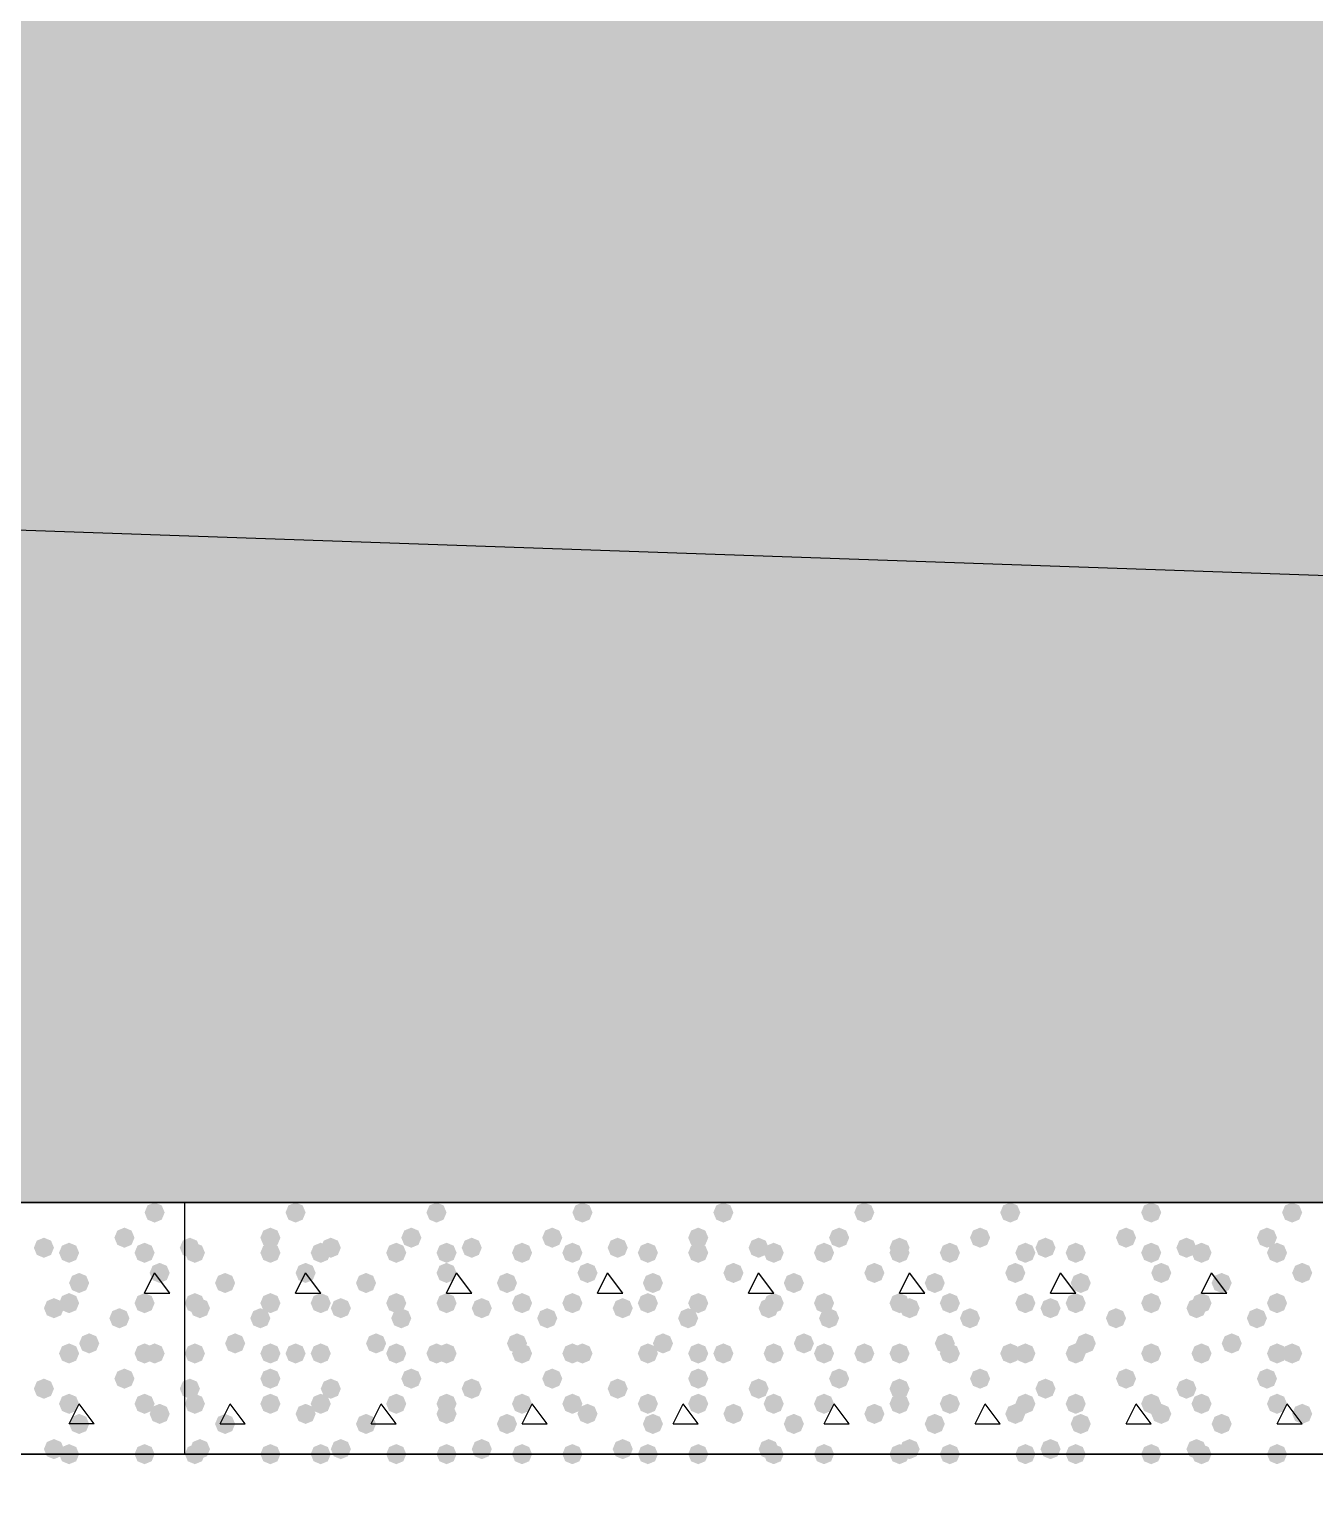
# Model space of a CAD drawing. Header units: millimetres. Extents: x 0 to 420, y 0 to 297.
# Drawn here: x 216.79 to 227.61, y 147.82 to 160.11 of the extents above; entities that cross this region are included whole.
import ezdxf

# ---------------------------------------------------------------- set-up
doc = ezdxf.new("R2010")
doc.units = ezdxf.units.MM
doc.layers.get('0').update_dxf_attribs({"linetype": 'CONTINUOUS'})

msp = doc.modelspace()

# ---------------------------------------------------------------- hatches: boundary and pattern name
at = {"true_color": 0x000008}
h = msp.add_hatch(color=0, dxfattribs=at)
h.paths.add_polyline_path([(379.518333, 162.263667), (33.401, 162.263667), (379.518333, 150.241)], flags=0)
h.paths.add_polyline_path([(33.401, 162.263667), (379.518333, 150.241), (33.401, 150.241)], flags=0)
at = {"true_color": 0x000007}
for points in [[(217.932, 150.156333), (217.907129, 150.096537), (217.847333, 150.071667), (217.787537, 150.096537), (217.762667, 150.156333), (217.787537, 150.216129), (217.847333, 150.241), (217.907129, 150.216129)], [(217.678, 149.944667), (217.653129, 149.884871), (217.593333, 149.86), (217.533537, 149.884871), (217.508667, 149.944667), (217.533537, 150.004462), (217.593333, 150.029333), (217.653129, 150.004463)], [(217.000667, 149.86), (216.975796, 149.800204), (216.916, 149.775333), (216.856204, 149.800204), (216.831333, 149.86), (216.856204, 149.919796), (216.916, 149.944667), (216.975796, 149.919796)], [(217.212333, 149.817667), (217.187462, 149.757871), (217.127667, 149.733), (217.067871, 149.757871), (217.043, 149.817667), (217.067871, 149.877462), (217.127667, 149.902333), (217.187462, 149.877463)], [(217.847333, 149.817667), (217.822462, 149.757871), (217.762667, 149.733), (217.702871, 149.757871), (217.678, 149.817667), (217.702871, 149.877462), (217.762667, 149.902333), (217.822462, 149.877463)], [(217.974333, 149.648333), (217.949462, 149.588537), (217.889667, 149.563667), (217.829871, 149.588537), (217.805, 149.648333), (217.829871, 149.708129), (217.889667, 149.733), (217.949462, 149.708129)], [(217.297, 149.563667), (217.272129, 149.503871), (217.212333, 149.479), (217.152537, 149.503871), (217.127667, 149.563667), (217.152537, 149.623462), (217.212333, 149.648333), (217.272129, 149.623463)], [(217.212333, 149.394333), (217.187462, 149.334537), (217.127667, 149.309667), (217.067871, 149.334537), (217.043, 149.394333), (217.067871, 149.454129), (217.127667, 149.479), (217.187462, 149.454129)], [(217.847333, 149.394333), (217.822462, 149.334537), (217.762667, 149.309667), (217.702871, 149.334537), (217.678, 149.394333), (217.702871, 149.454129), (217.762667, 149.479), (217.822462, 149.454129)], [(217.085333, 149.352), (217.060462, 149.292204), (217.000667, 149.267333), (216.940871, 149.292204), (216.916, 149.352), (216.940871, 149.411796), (217.000667, 149.436667), (217.060462, 149.411796)], [(217.635667, 149.267333), (217.610796, 149.207537), (217.551, 149.182667), (217.491204, 149.207537), (217.466333, 149.267333), (217.491204, 149.327129), (217.551, 149.352), (217.610796, 149.327129)], [(217.381667, 149.055667), (217.356796, 148.995871), (217.297, 148.971), (217.237204, 148.995871), (217.212333, 149.055667), (217.237204, 149.115462), (217.297, 149.140333), (217.356796, 149.115463)], [(217.212333, 148.971), (217.187462, 148.911204), (217.127667, 148.886333), (217.067871, 148.911204), (217.043, 148.971), (217.067871, 149.030796), (217.127667, 149.055667), (217.187462, 149.030796)], [(217.847333, 148.971), (217.822462, 148.911204), (217.762667, 148.886333), (217.702871, 148.911204), (217.678, 148.971), (217.702871, 149.030796), (217.762667, 149.055667), (217.822462, 149.030796)], [(217.932, 148.971), (217.907129, 148.911204), (217.847333, 148.886333), (217.787537, 148.911204), (217.762667, 148.971), (217.787537, 149.030796), (217.847333, 149.055667), (217.907129, 149.030796)], [(217.000667, 148.674667), (216.975796, 148.614871), (216.916, 148.59), (216.856204, 148.614871), (216.831333, 148.674667), (216.856204, 148.734462), (216.916, 148.759333), (216.975796, 148.734463)], [(217.678, 148.759333), (217.653129, 148.699537), (217.593333, 148.674667), (217.533537, 148.699537), (217.508667, 148.759333), (217.533537, 148.819129), (217.593333, 148.844), (217.653129, 148.819129)], [(217.212333, 148.547667), (217.187462, 148.487871), (217.127667, 148.463), (217.067871, 148.487871), (217.043, 148.547667), (217.067871, 148.607462), (217.127667, 148.632333), (217.187462, 148.607463)], [(217.847333, 148.547667), (217.822462, 148.487871), (217.762667, 148.463), (217.702871, 148.487871), (217.678, 148.547667), (217.702871, 148.607462), (217.762667, 148.632333), (217.822462, 148.607463)], [(217.974333, 148.463), (217.949462, 148.403204), (217.889667, 148.378333), (217.829871, 148.403204), (217.805, 148.463), (217.829871, 148.522796), (217.889667, 148.547667), (217.949462, 148.522796)], [(217.297, 148.378333), (217.272129, 148.318537), (217.212333, 148.293667), (217.152537, 148.318537), (217.127667, 148.378333), (217.152537, 148.438129), (217.212333, 148.463), (217.272129, 148.438129)], [(217.085333, 148.166667), (217.060462, 148.106871), (217.000667, 148.082), (216.940871, 148.106871), (216.916, 148.166667), (216.940871, 148.226462), (217.000667, 148.251333), (217.060462, 148.226463)], [(217.212333, 148.124333), (217.187462, 148.064537), (217.127667, 148.039667), (217.067871, 148.064537), (217.043, 148.124333), (217.067871, 148.184129), (217.127667, 148.209), (217.187462, 148.184129)], [(217.847333, 148.124333), (217.822462, 148.064537), (217.762667, 148.039667), (217.702871, 148.064537), (217.678, 148.124333), (217.702871, 148.184129), (217.762667, 148.209), (217.822462, 148.184129)]]:
    msp.add_hatch(color=0, dxfattribs=at).paths.add_polyline_path(points, flags=0)
at = {"true_color": 0x000008}
for points in [[(219.117333, 150.156333), (219.092462, 150.096537), (219.032667, 150.071667), (218.972871, 150.096537), (218.948, 150.156333), (218.972871, 150.216129), (219.032667, 150.241), (219.092462, 150.216129)], [(220.302667, 150.156333), (220.277796, 150.096537), (220.218, 150.071667), (220.158204, 150.096537), (220.133333, 150.156333), (220.158204, 150.216129), (220.218, 150.241), (220.277796, 150.216129)], [(221.530333, 150.156333), (221.505462, 150.096537), (221.445667, 150.071667), (221.385871, 150.096537), (221.361, 150.156333), (221.385871, 150.216129), (221.445667, 150.241), (221.505462, 150.216129)], [(222.715667, 150.156333), (222.690796, 150.096537), (222.631, 150.071667), (222.571204, 150.096537), (222.546333, 150.156333), (222.571204, 150.216129), (222.631, 150.241), (222.690796, 150.216129)], [(223.901, 150.156333), (223.876129, 150.096537), (223.816333, 150.071667), (223.756538, 150.096537), (223.731667, 150.156333), (223.756537, 150.216129), (223.816333, 150.241), (223.876129, 150.216129)], [(225.128667, 150.156333), (225.103796, 150.096537), (225.044, 150.071667), (224.984204, 150.096537), (224.959333, 150.156333), (224.984204, 150.216129), (225.044, 150.241), (225.103796, 150.216129)], [(226.314, 150.156333), (226.289129, 150.096537), (226.229333, 150.071667), (226.169537, 150.096537), (226.144667, 150.156333), (226.169537, 150.216129), (226.229333, 150.241), (226.289129, 150.216129)], [(227.499333, 150.156333), (227.474463, 150.096537), (227.414667, 150.071667), (227.354871, 150.096537), (227.33, 150.156333), (227.354871, 150.216129), (227.414667, 150.241), (227.474462, 150.216129)], [(218.905667, 149.944667), (218.880796, 149.884871), (218.821, 149.86), (218.761204, 149.884871), (218.736333, 149.944667), (218.761204, 150.004462), (218.821, 150.029333), (218.880796, 150.004463)], [(220.091, 149.944667), (220.066129, 149.884871), (220.006333, 149.86), (219.946538, 149.884871), (219.921667, 149.944667), (219.946537, 150.004462), (220.006333, 150.029333), (220.066129, 150.004463)], [(221.276333, 149.944667), (221.251462, 149.884871), (221.191667, 149.86), (221.131871, 149.884871), (221.107, 149.944667), (221.131871, 150.004462), (221.191667, 150.029333), (221.251462, 150.004463)], [(222.504, 149.944667), (222.479129, 149.884871), (222.419333, 149.86), (222.359537, 149.884871), (222.334667, 149.944667), (222.359537, 150.004462), (222.419333, 150.029333), (222.479129, 150.004463)], [(223.689333, 149.944667), (223.664463, 149.884871), (223.604667, 149.86), (223.544871, 149.884871), (223.52, 149.944667), (223.544871, 150.004462), (223.604667, 150.029333), (223.664462, 150.004463)], [(224.874667, 149.944667), (224.849796, 149.884871), (224.79, 149.86), (224.730204, 149.884871), (224.705333, 149.944667), (224.730204, 150.004462), (224.79, 150.029333), (224.849796, 150.004463)], [(226.102333, 149.944667), (226.077462, 149.884871), (226.017667, 149.86), (225.957871, 149.884871), (225.933, 149.944667), (225.957871, 150.004462), (226.017667, 150.029333), (226.077462, 150.004463)], [(227.287667, 149.944667), (227.262796, 149.884871), (227.203, 149.86), (227.143204, 149.884871), (227.118333, 149.944667), (227.143204, 150.004462), (227.203, 150.029333), (227.262796, 150.004463)], [(218.228333, 149.86), (218.203463, 149.800204), (218.143667, 149.775333), (218.083871, 149.800204), (218.059, 149.86), (218.083871, 149.919796), (218.143667, 149.944667), (218.203462, 149.919796)], [(218.270667, 149.817667), (218.245796, 149.757871), (218.186, 149.733), (218.126204, 149.757871), (218.101333, 149.817667), (218.126204, 149.877462), (218.186, 149.902333), (218.245796, 149.877463)], [(218.905667, 149.817667), (218.880796, 149.757871), (218.821, 149.733), (218.761204, 149.757871), (218.736333, 149.817667), (218.761204, 149.877462), (218.821, 149.902333), (218.880796, 149.877463)], [(219.329, 149.817667), (219.304129, 149.757871), (219.244333, 149.733), (219.184538, 149.757871), (219.159667, 149.817667), (219.184537, 149.877462), (219.244333, 149.902333), (219.304129, 149.877463)], [(219.413667, 149.86), (219.388796, 149.800204), (219.329, 149.775333), (219.269204, 149.800204), (219.244333, 149.86), (219.269204, 149.919796), (219.329, 149.944667), (219.388796, 149.919796)], [(219.964, 149.817667), (219.939129, 149.757871), (219.879333, 149.733), (219.819538, 149.757871), (219.794667, 149.817667), (219.819537, 149.877462), (219.879333, 149.902333), (219.939129, 149.877463)], [(220.387333, 149.817667), (220.362462, 149.757871), (220.302667, 149.733), (220.242871, 149.757871), (220.218, 149.817667), (220.242871, 149.877462), (220.302667, 149.902333), (220.362462, 149.877463)], [(220.599, 149.86), (220.574129, 149.800204), (220.514333, 149.775333), (220.454538, 149.800204), (220.429667, 149.86), (220.454537, 149.919796), (220.514333, 149.944667), (220.574129, 149.919796)], [(221.022333, 149.817667), (220.997462, 149.757871), (220.937667, 149.733), (220.877871, 149.757871), (220.853, 149.817667), (220.877871, 149.877462), (220.937667, 149.902333), (220.997462, 149.877463)], [(221.445667, 149.817667), (221.420796, 149.757871), (221.361, 149.733), (221.301204, 149.757871), (221.276333, 149.817667), (221.301204, 149.877462), (221.361, 149.902333), (221.420796, 149.877463)], [(221.826667, 149.86), (221.801796, 149.800204), (221.742, 149.775333), (221.682204, 149.800204), (221.657333, 149.86), (221.682204, 149.919796), (221.742, 149.944667), (221.801796, 149.919796)], [(222.080667, 149.817667), (222.055796, 149.757871), (221.996, 149.733), (221.936204, 149.757871), (221.911333, 149.817667), (221.936204, 149.877462), (221.996, 149.902333), (222.055796, 149.877463)], [(222.504, 149.817667), (222.479129, 149.757871), (222.419333, 149.733), (222.359537, 149.757871), (222.334667, 149.817667), (222.359537, 149.877462), (222.419333, 149.902333), (222.479129, 149.877463)], [(223.012, 149.86), (222.987129, 149.800204), (222.927333, 149.775333), (222.867538, 149.800204), (222.842667, 149.86), (222.867537, 149.919796), (222.927333, 149.944667), (222.987129, 149.919796)], [(223.139, 149.817667), (223.114129, 149.757871), (223.054333, 149.733), (222.994538, 149.757871), (222.969667, 149.817667), (222.994537, 149.877462), (223.054333, 149.902333), (223.114129, 149.877463)], [(223.562333, 149.817667), (223.537463, 149.757871), (223.477667, 149.733), (223.417871, 149.757871), (223.393, 149.817667), (223.417871, 149.877462), (223.477667, 149.902333), (223.537462, 149.877463)], [(224.197333, 149.86), (224.172462, 149.800204), (224.112667, 149.775333), (224.052871, 149.800204), (224.028, 149.86), (224.052871, 149.919796), (224.112667, 149.944667), (224.172462, 149.919796)], [(224.197333, 149.817667), (224.172462, 149.757871), (224.112667, 149.733), (224.052871, 149.757871), (224.028, 149.817667), (224.052871, 149.877462), (224.112667, 149.902333), (224.172462, 149.877463)], [(224.620667, 149.817667), (224.595796, 149.757871), (224.536, 149.733), (224.476204, 149.757871), (224.451333, 149.817667), (224.476204, 149.877462), (224.536, 149.902333), (224.595796, 149.877463)], [(225.255667, 149.817667), (225.230796, 149.757871), (225.171, 149.733), (225.111204, 149.757871), (225.086333, 149.817667), (225.111204, 149.877462), (225.171, 149.902333), (225.230796, 149.877463)], [(225.425, 149.86), (225.400129, 149.800204), (225.340333, 149.775333), (225.280538, 149.800204), (225.255667, 149.86), (225.280537, 149.919796), (225.340333, 149.944667), (225.400129, 149.919796)], [(225.679, 149.817667), (225.654129, 149.757871), (225.594333, 149.733), (225.534538, 149.757871), (225.509667, 149.817667), (225.534537, 149.877462), (225.594333, 149.902333), (225.654129, 149.877463)], [(226.314, 149.817667), (226.289129, 149.757871), (226.229333, 149.733), (226.169537, 149.757871), (226.144667, 149.817667), (226.169537, 149.877462), (226.229333, 149.902333), (226.289129, 149.877463)], [(226.610333, 149.86), (226.585462, 149.800204), (226.525667, 149.775333), (226.465871, 149.800204), (226.441, 149.86), (226.465871, 149.919796), (226.525667, 149.944667), (226.585462, 149.919796)], [(226.737333, 149.817667), (226.712462, 149.757871), (226.652667, 149.733), (226.592871, 149.757871), (226.568, 149.817667), (226.592871, 149.877462), (226.652667, 149.902333), (226.712462, 149.877463)], [(227.372333, 149.817667), (227.347462, 149.757871), (227.287667, 149.733), (227.227871, 149.757871), (227.203, 149.817667), (227.227871, 149.877462), (227.287667, 149.902333), (227.347462, 149.877463)], [(219.202, 149.648333), (219.177129, 149.588537), (219.117333, 149.563667), (219.057538, 149.588537), (219.032667, 149.648333), (219.057537, 149.708129), (219.117333, 149.733), (219.177129, 149.708129)], [(220.387333, 149.648333), (220.362462, 149.588537), (220.302667, 149.563667), (220.242871, 149.588537), (220.218, 149.648333), (220.242871, 149.708129), (220.302667, 149.733), (220.362462, 149.708129)], [(221.572667, 149.648333), (221.547796, 149.588537), (221.488, 149.563667), (221.428204, 149.588537), (221.403333, 149.648333), (221.428204, 149.708129), (221.488, 149.733), (221.547796, 149.708129)], [(222.800333, 149.648333), (222.775462, 149.588537), (222.715667, 149.563667), (222.655871, 149.588537), (222.631, 149.648333), (222.655871, 149.708129), (222.715667, 149.733), (222.775462, 149.708129)], [(223.985667, 149.648333), (223.960796, 149.588537), (223.901, 149.563667), (223.841204, 149.588537), (223.816333, 149.648333), (223.841204, 149.708129), (223.901, 149.733), (223.960796, 149.708129)], [(225.171, 149.648333), (225.146129, 149.588537), (225.086333, 149.563667), (225.026538, 149.588537), (225.001667, 149.648333), (225.026537, 149.708129), (225.086333, 149.733), (225.146129, 149.708129)], [(226.398667, 149.648333), (226.373796, 149.588537), (226.314, 149.563667), (226.254204, 149.588537), (226.229333, 149.648333), (226.254204, 149.708129), (226.314, 149.733), (226.373796, 149.708129)], [(227.584, 149.648333), (227.559129, 149.588537), (227.499333, 149.563667), (227.439538, 149.588537), (227.414667, 149.648333), (227.439537, 149.708129), (227.499333, 149.733), (227.559129, 149.708129)], [(218.524667, 149.563667), (218.499796, 149.503871), (218.44, 149.479), (218.380204, 149.503871), (218.355333, 149.563667), (218.380204, 149.623462), (218.44, 149.648333), (218.499796, 149.623463)], [(219.71, 149.563667), (219.685129, 149.503871), (219.625333, 149.479), (219.565538, 149.503871), (219.540667, 149.563667), (219.565537, 149.623462), (219.625333, 149.648333), (219.685129, 149.623463)], [(220.895333, 149.563667), (220.870462, 149.503871), (220.810667, 149.479), (220.750871, 149.503871), (220.726, 149.563667), (220.750871, 149.623462), (220.810667, 149.648333), (220.870462, 149.623463)], [(222.123, 149.563667), (222.098129, 149.503871), (222.038333, 149.479), (221.978538, 149.503871), (221.953667, 149.563667), (221.978537, 149.623462), (222.038333, 149.648333), (222.098129, 149.623463)], [(223.308333, 149.563667), (223.283462, 149.503871), (223.223667, 149.479), (223.163871, 149.503871), (223.139, 149.563667), (223.163871, 149.623462), (223.223667, 149.648333), (223.283462, 149.623463)], [(224.493667, 149.563667), (224.468796, 149.503871), (224.409, 149.479), (224.349204, 149.503871), (224.324333, 149.563667), (224.349204, 149.623462), (224.409, 149.648333), (224.468796, 149.623463)], [(225.721333, 149.563667), (225.696463, 149.503871), (225.636667, 149.479), (225.576871, 149.503871), (225.552, 149.563667), (225.576871, 149.623462), (225.636667, 149.648333), (225.696462, 149.623463)], [(226.906667, 149.563667), (226.881796, 149.503871), (226.822, 149.479), (226.762204, 149.503871), (226.737333, 149.563667), (226.762204, 149.623462), (226.822, 149.648333), (226.881796, 149.623463)], [(218.270667, 149.394333), (218.245796, 149.334537), (218.186, 149.309667), (218.126204, 149.334537), (218.101333, 149.394333), (218.126204, 149.454129), (218.186, 149.479), (218.245796, 149.454129)], [(218.905667, 149.394333), (218.880796, 149.334537), (218.821, 149.309667), (218.761204, 149.334537), (218.736333, 149.394333), (218.761204, 149.454129), (218.821, 149.479), (218.880796, 149.454129)], [(219.329, 149.394333), (219.304129, 149.334537), (219.244333, 149.309667), (219.184538, 149.334537), (219.159667, 149.394333), (219.184537, 149.454129), (219.244333, 149.479), (219.304129, 149.454129)], [(219.964, 149.394333), (219.939129, 149.334537), (219.879333, 149.309667), (219.819538, 149.334537), (219.794667, 149.394333), (219.819537, 149.454129), (219.879333, 149.479), (219.939129, 149.454129)], [(220.387333, 149.394333), (220.362462, 149.334537), (220.302667, 149.309667), (220.242871, 149.334537), (220.218, 149.394333), (220.242871, 149.454129), (220.302667, 149.479), (220.362462, 149.454129)], [(221.022333, 149.394333), (220.997462, 149.334537), (220.937667, 149.309667), (220.877871, 149.334537), (220.853, 149.394333), (220.877871, 149.454129), (220.937667, 149.479), (220.997462, 149.454129)], [(221.445667, 149.394333), (221.420796, 149.334537), (221.361, 149.309667), (221.301204, 149.334537), (221.276333, 149.394333), (221.301204, 149.454129), (221.361, 149.479), (221.420796, 149.454129)], [(222.080667, 149.394333), (222.055796, 149.334537), (221.996, 149.309667), (221.936204, 149.334537), (221.911333, 149.394333), (221.936204, 149.454129), (221.996, 149.479), (222.055796, 149.454129)], [(222.504, 149.394333), (222.479129, 149.334537), (222.419333, 149.309667), (222.359537, 149.334537), (222.334667, 149.394333), (222.359537, 149.454129), (222.419333, 149.479), (222.479129, 149.454129)], [(223.139, 149.394333), (223.114129, 149.334537), (223.054333, 149.309667), (222.994538, 149.334537), (222.969667, 149.394333), (222.994537, 149.454129), (223.054333, 149.479), (223.114129, 149.454129)], [(223.562333, 149.394333), (223.537463, 149.334537), (223.477667, 149.309667), (223.417871, 149.334537), (223.393, 149.394333), (223.417871, 149.454129), (223.477667, 149.479), (223.537462, 149.454129)], [(224.197333, 149.394333), (224.172462, 149.334537), (224.112667, 149.309667), (224.052871, 149.334537), (224.028, 149.394333), (224.052871, 149.454129), (224.112667, 149.479), (224.172462, 149.454129)], [(224.620667, 149.394333), (224.595796, 149.334537), (224.536, 149.309667), (224.476204, 149.334537), (224.451333, 149.394333), (224.476204, 149.454129), (224.536, 149.479), (224.595796, 149.454129)], [(225.255667, 149.394333), (225.230796, 149.334537), (225.171, 149.309667), (225.111204, 149.334537), (225.086333, 149.394333), (225.111204, 149.454129), (225.171, 149.479), (225.230796, 149.454129)], [(225.679, 149.394333), (225.654129, 149.334537), (225.594333, 149.309667), (225.534538, 149.334537), (225.509667, 149.394333), (225.534537, 149.454129), (225.594333, 149.479), (225.654129, 149.454129)], [(226.314, 149.394333), (226.289129, 149.334537), (226.229333, 149.309667), (226.169537, 149.334537), (226.144667, 149.394333), (226.169537, 149.454129), (226.229333, 149.479), (226.289129, 149.454129)], [(226.737333, 149.394333), (226.712462, 149.334537), (226.652667, 149.309667), (226.592871, 149.334537), (226.568, 149.394333), (226.592871, 149.454129), (226.652667, 149.479), (226.712462, 149.454129)], [(227.372333, 149.394333), (227.347462, 149.334537), (227.287667, 149.309667), (227.227871, 149.334537), (227.203, 149.394333), (227.227871, 149.454129), (227.287667, 149.479), (227.347462, 149.454129)], [(218.313, 149.352), (218.288129, 149.292204), (218.228333, 149.267333), (218.168538, 149.292204), (218.143667, 149.352), (218.168537, 149.411796), (218.228333, 149.436667), (218.288129, 149.411796)], [(218.821, 149.267333), (218.796129, 149.207537), (218.736333, 149.182667), (218.676538, 149.207537), (218.651667, 149.267333), (218.676537, 149.327129), (218.736333, 149.352), (218.796129, 149.327129)], [(219.498333, 149.352), (219.473462, 149.292204), (219.413667, 149.267333), (219.353871, 149.292204), (219.329, 149.352), (219.353871, 149.411796), (219.413667, 149.436667), (219.473462, 149.411796)], [(220.006333, 149.267333), (219.981462, 149.207537), (219.921667, 149.182667), (219.861871, 149.207537), (219.837, 149.267333), (219.861871, 149.327129), (219.921667, 149.352), (219.981462, 149.327129)], [(220.683667, 149.352), (220.658796, 149.292204), (220.599, 149.267333), (220.539204, 149.292204), (220.514333, 149.352), (220.539204, 149.411796), (220.599, 149.436667), (220.658796, 149.411796)], [(221.234, 149.267333), (221.209129, 149.207537), (221.149333, 149.182667), (221.089538, 149.207537), (221.064667, 149.267333), (221.089537, 149.327129), (221.149333, 149.352), (221.209129, 149.327129)], [(221.869, 149.352), (221.844129, 149.292204), (221.784333, 149.267333), (221.724538, 149.292204), (221.699667, 149.352), (221.724537, 149.411796), (221.784333, 149.436667), (221.844129, 149.411796)], [(222.419333, 149.267333), (222.394463, 149.207537), (222.334667, 149.182667), (222.274871, 149.207537), (222.25, 149.267333), (222.274871, 149.327129), (222.334667, 149.352), (222.394462, 149.327129)], [(223.096667, 149.352), (223.071796, 149.292204), (223.012, 149.267333), (222.952204, 149.292204), (222.927333, 149.352), (222.952204, 149.411796), (223.012, 149.436667), (223.071796, 149.411796)], [(223.604667, 149.267333), (223.579796, 149.207537), (223.52, 149.182667), (223.460204, 149.207537), (223.435333, 149.267333), (223.460204, 149.327129), (223.52, 149.352), (223.579796, 149.327129)], [(224.282, 149.352), (224.257129, 149.292204), (224.197333, 149.267333), (224.137538, 149.292204), (224.112667, 149.352), (224.137537, 149.411796), (224.197333, 149.436667), (224.257129, 149.411796)], [(224.79, 149.267333), (224.765129, 149.207537), (224.705333, 149.182667), (224.645538, 149.207537), (224.620667, 149.267333), (224.645537, 149.327129), (224.705333, 149.352), (224.765129, 149.327129)], [(225.467333, 149.352), (225.442462, 149.292204), (225.382667, 149.267333), (225.322871, 149.292204), (225.298, 149.352), (225.322871, 149.411796), (225.382667, 149.436667), (225.442462, 149.411796)], [(226.017667, 149.267333), (225.992796, 149.207537), (225.933, 149.182667), (225.873204, 149.207537), (225.848333, 149.267333), (225.873204, 149.327129), (225.933, 149.352), (225.992796, 149.327129)], [(226.695, 149.352), (226.670129, 149.292204), (226.610333, 149.267333), (226.550538, 149.292204), (226.525667, 149.352), (226.550537, 149.411796), (226.610333, 149.436667), (226.670129, 149.411796)], [(227.203, 149.267333), (227.178129, 149.207537), (227.118333, 149.182667), (227.058538, 149.207537), (227.033667, 149.267333), (227.058537, 149.327129), (227.118333, 149.352), (227.178129, 149.327129)], [(218.609333, 149.055667), (218.584463, 148.995871), (218.524667, 148.971), (218.464871, 148.995871), (218.44, 149.055667), (218.464871, 149.115462), (218.524667, 149.140333), (218.584462, 149.115463)], [(219.794667, 149.055667), (219.769796, 148.995871), (219.71, 148.971), (219.650204, 148.995871), (219.625333, 149.055667), (219.650204, 149.115462), (219.71, 149.140333), (219.769796, 149.115463)], [(220.98, 149.055667), (220.955129, 148.995871), (220.895333, 148.971), (220.835538, 148.995871), (220.810667, 149.055667), (220.835537, 149.115462), (220.895333, 149.140333), (220.955129, 149.115463)], [(222.207667, 149.055667), (222.182796, 148.995871), (222.123, 148.971), (222.063204, 148.995871), (222.038333, 149.055667), (222.063204, 149.115462), (222.123, 149.140333), (222.182796, 149.115463)], [(223.393, 149.055667), (223.368129, 148.995871), (223.308333, 148.971), (223.248538, 148.995871), (223.223667, 149.055667), (223.248537, 149.115462), (223.308333, 149.140333), (223.368129, 149.115463)], [(224.578333, 149.055667), (224.553462, 148.995871), (224.493667, 148.971), (224.433871, 148.995871), (224.409, 149.055667), (224.433871, 149.115462), (224.493667, 149.140333), (224.553462, 149.115463)], [(225.763667, 149.055667), (225.738796, 148.995871), (225.679, 148.971), (225.619204, 148.995871), (225.594333, 149.055667), (225.619204, 149.115462), (225.679, 149.140333), (225.738796, 149.115463)], [(226.991333, 149.055667), (226.966462, 148.995871), (226.906667, 148.971), (226.846871, 148.995871), (226.822, 149.055667), (226.846871, 149.115462), (226.906667, 149.140333), (226.966462, 149.115463)], [(218.270667, 148.971), (218.245796, 148.911204), (218.186, 148.886333), (218.126204, 148.911204), (218.101333, 148.971), (218.126204, 149.030796), (218.186, 149.055667), (218.245796, 149.030796)], [(218.905667, 148.971), (218.880796, 148.911204), (218.821, 148.886333), (218.761204, 148.911204), (218.736333, 148.971), (218.761204, 149.030796), (218.821, 149.055667), (218.880796, 149.030796)], [(219.117333, 148.971), (219.092462, 148.911204), (219.032667, 148.886333), (218.972871, 148.911204), (218.948, 148.971), (218.972871, 149.030796), (219.032667, 149.055667), (219.092462, 149.030796)], [(219.329, 148.971), (219.304129, 148.911204), (219.244333, 148.886333), (219.184538, 148.911204), (219.159667, 148.971), (219.184537, 149.030796), (219.244333, 149.055667), (219.304129, 149.030796)], [(219.964, 148.971), (219.939129, 148.911204), (219.879333, 148.886333), (219.819538, 148.911204), (219.794667, 148.971), (219.819537, 149.030796), (219.879333, 149.055667), (219.939129, 149.030796)], [(220.302667, 148.971), (220.277796, 148.911204), (220.218, 148.886333), (220.158204, 148.911204), (220.133333, 148.971), (220.158204, 149.030796), (220.218, 149.055667), (220.277796, 149.030796)], [(220.387333, 148.971), (220.362462, 148.911204), (220.302667, 148.886333), (220.242871, 148.911204), (220.218, 148.971), (220.242871, 149.030796), (220.302667, 149.055667), (220.362462, 149.030796)], [(221.022333, 148.971), (220.997462, 148.911204), (220.937667, 148.886333), (220.877871, 148.911204), (220.853, 148.971), (220.877871, 149.030796), (220.937667, 149.055667), (220.997462, 149.030796)], [(221.445667, 148.971), (221.420796, 148.911204), (221.361, 148.886333), (221.301204, 148.911204), (221.276333, 148.971), (221.301204, 149.030796), (221.361, 149.055667), (221.420796, 149.030796)], [(221.530333, 148.971), (221.505462, 148.911204), (221.445667, 148.886333), (221.385871, 148.911204), (221.361, 148.971), (221.385871, 149.030796), (221.445667, 149.055667), (221.505462, 149.030796)], [(222.080667, 148.971), (222.055796, 148.911204), (221.996, 148.886333), (221.936204, 148.911204), (221.911333, 148.971), (221.936204, 149.030796), (221.996, 149.055667), (222.055796, 149.030796)], [(222.504, 148.971), (222.479129, 148.911204), (222.419333, 148.886333), (222.359537, 148.911204), (222.334667, 148.971), (222.359537, 149.030796), (222.419333, 149.055667), (222.479129, 149.030796)], [(222.715667, 148.971), (222.690796, 148.911204), (222.631, 148.886333), (222.571204, 148.911204), (222.546333, 148.971), (222.571204, 149.030796), (222.631, 149.055667), (222.690796, 149.030796)], [(223.139, 148.971), (223.114129, 148.911204), (223.054333, 148.886333), (222.994538, 148.911204), (222.969667, 148.971), (222.994537, 149.030796), (223.054333, 149.055667), (223.114129, 149.030796)], [(223.562333, 148.971), (223.537463, 148.911204), (223.477667, 148.886333), (223.417871, 148.911204), (223.393, 148.971), (223.417871, 149.030796), (223.477667, 149.055667), (223.537462, 149.030796)], [(223.901, 148.971), (223.876129, 148.911204), (223.816333, 148.886333), (223.756538, 148.911204), (223.731667, 148.971), (223.756537, 149.030796), (223.816333, 149.055667), (223.876129, 149.030796)], [(224.197333, 148.971), (224.172462, 148.911204), (224.112667, 148.886333), (224.052871, 148.911204), (224.028, 148.971), (224.052871, 149.030796), (224.112667, 149.055667), (224.172462, 149.030796)], [(224.620667, 148.971), (224.595796, 148.911204), (224.536, 148.886333), (224.476204, 148.911204), (224.451333, 148.971), (224.476204, 149.030796), (224.536, 149.055667), (224.595796, 149.030796)], [(225.128667, 148.971), (225.103796, 148.911204), (225.044, 148.886333), (224.984204, 148.911204), (224.959333, 148.971), (224.984204, 149.030796), (225.044, 149.055667), (225.103796, 149.030796)], [(225.255667, 148.971), (225.230796, 148.911204), (225.171, 148.886333), (225.111204, 148.911204), (225.086333, 148.971), (225.111204, 149.030796), (225.171, 149.055667), (225.230796, 149.030796)], [(225.679, 148.971), (225.654129, 148.911204), (225.594333, 148.886333), (225.534538, 148.911204), (225.509667, 148.971), (225.534537, 149.030796), (225.594333, 149.055667), (225.654129, 149.030796)], [(226.314, 148.971), (226.289129, 148.911204), (226.229333, 148.886333), (226.169537, 148.911204), (226.144667, 148.971), (226.169537, 149.030796), (226.229333, 149.055667), (226.289129, 149.030796)], [(226.314, 148.971), (226.289129, 148.911204), (226.229333, 148.886333), (226.169537, 148.911204), (226.144667, 148.971), (226.169537, 149.030796), (226.229333, 149.055667), (226.289129, 149.030796)], [(226.737333, 148.971), (226.712462, 148.911204), (226.652667, 148.886333), (226.592871, 148.911204), (226.568, 148.971), (226.592871, 149.030796), (226.652667, 149.055667), (226.712462, 149.030796)], [(227.372333, 148.971), (227.347462, 148.911204), (227.287667, 148.886333), (227.227871, 148.911204), (227.203, 148.971), (227.227871, 149.030796), (227.287667, 149.055667), (227.347462, 149.030796)], [(227.499333, 148.971), (227.474463, 148.911204), (227.414667, 148.886333), (227.354871, 148.911204), (227.33, 148.971), (227.354871, 149.030796), (227.414667, 149.055667), (227.474462, 149.030796)], [(218.228333, 148.674667), (218.203463, 148.614871), (218.143667, 148.59), (218.083871, 148.614871), (218.059, 148.674667), (218.083871, 148.734462), (218.143667, 148.759333), (218.203462, 148.734463)], [(218.905667, 148.759333), (218.880796, 148.699537), (218.821, 148.674667), (218.761204, 148.699537), (218.736333, 148.759333), (218.761204, 148.819129), (218.821, 148.844), (218.880796, 148.819129)], [(219.413667, 148.674667), (219.388796, 148.614871), (219.329, 148.59), (219.269204, 148.614871), (219.244333, 148.674667), (219.269204, 148.734462), (219.329, 148.759333), (219.388796, 148.734463)], [(220.091, 148.759333), (220.066129, 148.699537), (220.006333, 148.674667), (219.946538, 148.699537), (219.921667, 148.759333), (219.946537, 148.819129), (220.006333, 148.844), (220.066129, 148.819129)], [(220.599, 148.674667), (220.574129, 148.614871), (220.514333, 148.59), (220.454538, 148.614871), (220.429667, 148.674667), (220.454537, 148.734462), (220.514333, 148.759333), (220.574129, 148.734463)], [(221.276333, 148.759333), (221.251462, 148.699537), (221.191667, 148.674667), (221.131871, 148.699537), (221.107, 148.759333), (221.131871, 148.819129), (221.191667, 148.844), (221.251462, 148.819129)], [(221.826667, 148.674667), (221.801796, 148.614871), (221.742, 148.59), (221.682204, 148.614871), (221.657333, 148.674667), (221.682204, 148.734462), (221.742, 148.759333), (221.801796, 148.734463)], [(222.504, 148.759333), (222.479129, 148.699537), (222.419333, 148.674667), (222.359537, 148.699537), (222.334667, 148.759333), (222.359537, 148.819129), (222.419333, 148.844), (222.479129, 148.819129)], [(223.012, 148.674667), (222.987129, 148.614871), (222.927333, 148.59), (222.867538, 148.614871), (222.842667, 148.674667), (222.867537, 148.734462), (222.927333, 148.759333), (222.987129, 148.734463)], [(223.689333, 148.759333), (223.664463, 148.699537), (223.604667, 148.674667), (223.544871, 148.699537), (223.52, 148.759333), (223.544871, 148.819129), (223.604667, 148.844), (223.664462, 148.819129)], [(224.197333, 148.674667), (224.172462, 148.614871), (224.112667, 148.59), (224.052871, 148.614871), (224.028, 148.674667), (224.052871, 148.734462), (224.112667, 148.759333), (224.172462, 148.734463)], [(224.874667, 148.759333), (224.849796, 148.699537), (224.79, 148.674667), (224.730204, 148.699537), (224.705333, 148.759333), (224.730204, 148.819129), (224.79, 148.844), (224.849796, 148.819129)], [(225.425, 148.674667), (225.400129, 148.614871), (225.340333, 148.59), (225.280538, 148.614871), (225.255667, 148.674667), (225.280537, 148.734462), (225.340333, 148.759333), (225.400129, 148.734463)], [(226.102333, 148.759333), (226.077462, 148.699537), (226.017667, 148.674667), (225.957871, 148.699537), (225.933, 148.759333), (225.957871, 148.819129), (226.017667, 148.844), (226.077462, 148.819129)], [(226.610333, 148.674667), (226.585462, 148.614871), (226.525667, 148.59), (226.465871, 148.614871), (226.441, 148.674667), (226.465871, 148.734462), (226.525667, 148.759333), (226.585462, 148.734463)], [(227.287667, 148.759333), (227.262796, 148.699537), (227.203, 148.674667), (227.143204, 148.699537), (227.118333, 148.759333), (227.143204, 148.819129), (227.203, 148.844), (227.262796, 148.819129)], [(218.270667, 148.547667), (218.245796, 148.487871), (218.186, 148.463), (218.126204, 148.487871), (218.101333, 148.547667), (218.126204, 148.607462), (218.186, 148.632333), (218.245796, 148.607463)], [(218.905667, 148.547667), (218.880796, 148.487871), (218.821, 148.463), (218.761204, 148.487871), (218.736333, 148.547667), (218.761204, 148.607462), (218.821, 148.632333), (218.880796, 148.607463)], [(219.329, 148.547667), (219.304129, 148.487871), (219.244333, 148.463), (219.184538, 148.487871), (219.159667, 148.547667), (219.184537, 148.607462), (219.244333, 148.632333), (219.304129, 148.607463)], [(219.964, 148.547667), (219.939129, 148.487871), (219.879333, 148.463), (219.819538, 148.487871), (219.794667, 148.547667), (219.819537, 148.607462), (219.879333, 148.632333), (219.939129, 148.607463)], [(220.387333, 148.547667), (220.362462, 148.487871), (220.302667, 148.463), (220.242871, 148.487871), (220.218, 148.547667), (220.242871, 148.607462), (220.302667, 148.632333), (220.362462, 148.607463)], [(221.022333, 148.547667), (220.997462, 148.487871), (220.937667, 148.463), (220.877871, 148.487871), (220.853, 148.547667), (220.877871, 148.607462), (220.937667, 148.632333), (220.997462, 148.607463)], [(221.445667, 148.547667), (221.420796, 148.487871), (221.361, 148.463), (221.301204, 148.487871), (221.276333, 148.547667), (221.301204, 148.607462), (221.361, 148.632333), (221.420796, 148.607463)], [(222.080667, 148.547667), (222.055796, 148.487871), (221.996, 148.463), (221.936204, 148.487871), (221.911333, 148.547667), (221.936204, 148.607462), (221.996, 148.632333), (222.055796, 148.607463)], [(222.504, 148.547667), (222.479129, 148.487871), (222.419333, 148.463), (222.359537, 148.487871), (222.334667, 148.547667), (222.359537, 148.607462), (222.419333, 148.632333), (222.479129, 148.607463)], [(223.139, 148.547667), (223.114129, 148.487871), (223.054333, 148.463), (222.994538, 148.487871), (222.969667, 148.547667), (222.994537, 148.607462), (223.054333, 148.632333), (223.114129, 148.607463)], [(223.562333, 148.547667), (223.537463, 148.487871), (223.477667, 148.463), (223.417871, 148.487871), (223.393, 148.547667), (223.417871, 148.607462), (223.477667, 148.632333), (223.537462, 148.607463)], [(224.197333, 148.547667), (224.172462, 148.487871), (224.112667, 148.463), (224.052871, 148.487871), (224.028, 148.547667), (224.052871, 148.607462), (224.112667, 148.632333), (224.172462, 148.607463)], [(224.620667, 148.547667), (224.595796, 148.487871), (224.536, 148.463), (224.476204, 148.487871), (224.451333, 148.547667), (224.476204, 148.607462), (224.536, 148.632333), (224.595796, 148.607463)], [(225.255667, 148.547667), (225.230796, 148.487871), (225.171, 148.463), (225.111204, 148.487871), (225.086333, 148.547667), (225.111204, 148.607462), (225.171, 148.632333), (225.230796, 148.607463)], [(225.679, 148.547667), (225.654129, 148.487871), (225.594333, 148.463), (225.534538, 148.487871), (225.509667, 148.547667), (225.534537, 148.607462), (225.594333, 148.632333), (225.654129, 148.607463)], [(226.314, 148.547667), (226.289129, 148.487871), (226.229333, 148.463), (226.169537, 148.487871), (226.144667, 148.547667), (226.169537, 148.607462), (226.229333, 148.632333), (226.289129, 148.607463)], [(226.737333, 148.547667), (226.712462, 148.487871), (226.652667, 148.463), (226.592871, 148.487871), (226.568, 148.547667), (226.592871, 148.607462), (226.652667, 148.632333), (226.712462, 148.607463)], [(227.372333, 148.547667), (227.347462, 148.487871), (227.287667, 148.463), (227.227871, 148.487871), (227.203, 148.547667), (227.227871, 148.607462), (227.287667, 148.632333), (227.347462, 148.607463)], [(219.202, 148.463), (219.177129, 148.403204), (219.117333, 148.378333), (219.057538, 148.403204), (219.032667, 148.463), (219.057537, 148.522796), (219.117333, 148.547667), (219.177129, 148.522796)], [(220.387333, 148.463), (220.362462, 148.403204), (220.302667, 148.378333), (220.242871, 148.403204), (220.218, 148.463), (220.242871, 148.522796), (220.302667, 148.547667), (220.362462, 148.522796)], [(221.572667, 148.463), (221.547796, 148.403204), (221.488, 148.378333), (221.428204, 148.403204), (221.403333, 148.463), (221.428204, 148.522796), (221.488, 148.547667), (221.547796, 148.522796)], [(222.800333, 148.463), (222.775462, 148.403204), (222.715667, 148.378333), (222.655871, 148.403204), (222.631, 148.463), (222.655871, 148.522796), (222.715667, 148.547667), (222.775462, 148.522796)], [(223.985667, 148.463), (223.960796, 148.403204), (223.901, 148.378333), (223.841204, 148.403204), (223.816333, 148.463), (223.841204, 148.522796), (223.901, 148.547667), (223.960796, 148.522796)], [(225.171, 148.463), (225.146129, 148.403204), (225.086333, 148.378333), (225.026538, 148.403204), (225.001667, 148.463), (225.026537, 148.522796), (225.086333, 148.547667), (225.146129, 148.522796)], [(226.398667, 148.463), (226.373796, 148.403204), (226.314, 148.378333), (226.254204, 148.403204), (226.229333, 148.463), (226.254204, 148.522796), (226.314, 148.547667), (226.373796, 148.522796)], [(227.584, 148.463), (227.559129, 148.403204), (227.499333, 148.378333), (227.439538, 148.403204), (227.414667, 148.463), (227.439537, 148.522796), (227.499333, 148.547667), (227.559129, 148.522796)], [(218.524667, 148.378333), (218.499796, 148.318537), (218.44, 148.293667), (218.380204, 148.318537), (218.355333, 148.378333), (218.380204, 148.438129), (218.44, 148.463), (218.499796, 148.438129)], [(219.71, 148.378333), (219.685129, 148.318537), (219.625333, 148.293667), (219.565538, 148.318537), (219.540667, 148.378333), (219.565537, 148.438129), (219.625333, 148.463), (219.685129, 148.438129)], [(220.895333, 148.378333), (220.870462, 148.318537), (220.810667, 148.293667), (220.750871, 148.318537), (220.726, 148.378333), (220.750871, 148.438129), (220.810667, 148.463), (220.870462, 148.438129)], [(222.123, 148.378333), (222.098129, 148.318537), (222.038333, 148.293667), (221.978538, 148.318537), (221.953667, 148.378333), (221.978537, 148.438129), (222.038333, 148.463), (222.098129, 148.438129)], [(223.308333, 148.378333), (223.283462, 148.318537), (223.223667, 148.293667), (223.163871, 148.318537), (223.139, 148.378333), (223.163871, 148.438129), (223.223667, 148.463), (223.283462, 148.438129)], [(224.493667, 148.378333), (224.468796, 148.318537), (224.409, 148.293667), (224.349204, 148.318537), (224.324333, 148.378333), (224.349204, 148.438129), (224.409, 148.463), (224.468796, 148.438129)], [(225.721333, 148.378333), (225.696463, 148.318537), (225.636667, 148.293667), (225.576871, 148.318537), (225.552, 148.378333), (225.576871, 148.438129), (225.636667, 148.463), (225.696462, 148.438129)], [(226.906667, 148.378333), (226.881796, 148.318537), (226.822, 148.293667), (226.762204, 148.318537), (226.737333, 148.378333), (226.762204, 148.438129), (226.822, 148.463), (226.881796, 148.438129)], [(218.313, 148.166667), (218.288129, 148.106871), (218.228333, 148.082), (218.168538, 148.106871), (218.143667, 148.166667), (218.168537, 148.226462), (218.228333, 148.251333), (218.288129, 148.226463)], [(219.498333, 148.166667), (219.473462, 148.106871), (219.413667, 148.082), (219.353871, 148.106871), (219.329, 148.166667), (219.353871, 148.226462), (219.413667, 148.251333), (219.473462, 148.226463)], [(220.683667, 148.166667), (220.658796, 148.106871), (220.599, 148.082), (220.539204, 148.106871), (220.514333, 148.166667), (220.539204, 148.226462), (220.599, 148.251333), (220.658796, 148.226463)], [(221.869, 148.166667), (221.844129, 148.106871), (221.784333, 148.082), (221.724538, 148.106871), (221.699667, 148.166667), (221.724537, 148.226462), (221.784333, 148.251333), (221.844129, 148.226463)], [(223.096667, 148.166667), (223.071796, 148.106871), (223.012, 148.082), (222.952204, 148.106871), (222.927333, 148.166667), (222.952204, 148.226462), (223.012, 148.251333), (223.071796, 148.226463)], [(224.282, 148.166667), (224.257129, 148.106871), (224.197333, 148.082), (224.137538, 148.106871), (224.112667, 148.166667), (224.137537, 148.226462), (224.197333, 148.251333), (224.257129, 148.226463)], [(225.467333, 148.166667), (225.442462, 148.106871), (225.382667, 148.082), (225.322871, 148.106871), (225.298, 148.166667), (225.322871, 148.226462), (225.382667, 148.251333), (225.442462, 148.226463)], [(226.695, 148.166667), (226.670129, 148.106871), (226.610333, 148.082), (226.550538, 148.106871), (226.525667, 148.166667), (226.550537, 148.226462), (226.610333, 148.251333), (226.670129, 148.226463)], [(218.270667, 148.124333), (218.245796, 148.064537), (218.186, 148.039667), (218.126204, 148.064537), (218.101333, 148.124333), (218.126204, 148.184129), (218.186, 148.209), (218.245796, 148.184129)], [(218.905667, 148.124333), (218.880796, 148.064537), (218.821, 148.039667), (218.761204, 148.064537), (218.736333, 148.124333), (218.761204, 148.184129), (218.821, 148.209), (218.880796, 148.184129)], [(219.329, 148.124333), (219.304129, 148.064537), (219.244333, 148.039667), (219.184538, 148.064537), (219.159667, 148.124333), (219.184537, 148.184129), (219.244333, 148.209), (219.304129, 148.184129)], [(219.964, 148.124333), (219.939129, 148.064537), (219.879333, 148.039667), (219.819538, 148.064537), (219.794667, 148.124333), (219.819537, 148.184129), (219.879333, 148.209), (219.939129, 148.184129)], [(220.387333, 148.124333), (220.362462, 148.064537), (220.302667, 148.039667), (220.242871, 148.064537), (220.218, 148.124333), (220.242871, 148.184129), (220.302667, 148.209), (220.362462, 148.184129)], [(221.022333, 148.124333), (220.997462, 148.064537), (220.937667, 148.039667), (220.877871, 148.064537), (220.853, 148.124333), (220.877871, 148.184129), (220.937667, 148.209), (220.997462, 148.184129)], [(221.445667, 148.124333), (221.420796, 148.064537), (221.361, 148.039667), (221.301204, 148.064537), (221.276333, 148.124333), (221.301204, 148.184129), (221.361, 148.209), (221.420796, 148.184129)], [(222.080667, 148.124333), (222.055796, 148.064537), (221.996, 148.039667), (221.936204, 148.064537), (221.911333, 148.124333), (221.936204, 148.184129), (221.996, 148.209), (222.055796, 148.184129)], [(222.504, 148.124333), (222.479129, 148.064537), (222.419333, 148.039667), (222.359537, 148.064537), (222.334667, 148.124333), (222.359537, 148.184129), (222.419333, 148.209), (222.479129, 148.184129)], [(223.139, 148.124333), (223.114129, 148.064537), (223.054333, 148.039667), (222.994538, 148.064537), (222.969667, 148.124333), (222.994537, 148.184129), (223.054333, 148.209), (223.114129, 148.184129)], [(223.562333, 148.124333), (223.537463, 148.064537), (223.477667, 148.039667), (223.417871, 148.064537), (223.393, 148.124333), (223.417871, 148.184129), (223.477667, 148.209), (223.537462, 148.184129)], [(224.197333, 148.124333), (224.172462, 148.064537), (224.112667, 148.039667), (224.052871, 148.064537), (224.028, 148.124333), (224.052871, 148.184129), (224.112667, 148.209), (224.172462, 148.184129)], [(224.620667, 148.124333), (224.595796, 148.064537), (224.536, 148.039667), (224.476204, 148.064537), (224.451333, 148.124333), (224.476204, 148.184129), (224.536, 148.209), (224.595796, 148.184129)], [(225.255667, 148.124333), (225.230796, 148.064537), (225.171, 148.039667), (225.111204, 148.064537), (225.086333, 148.124333), (225.111204, 148.184129), (225.171, 148.209), (225.230796, 148.184129)], [(225.679, 148.124333), (225.654129, 148.064537), (225.594333, 148.039667), (225.534538, 148.064537), (225.509667, 148.124333), (225.534537, 148.184129), (225.594333, 148.209), (225.654129, 148.184129)], [(226.314, 148.124333), (226.289129, 148.064537), (226.229333, 148.039667), (226.169537, 148.064537), (226.144667, 148.124333), (226.169537, 148.184129), (226.229333, 148.209), (226.289129, 148.184129)], [(226.737333, 148.124333), (226.712462, 148.064537), (226.652667, 148.039667), (226.592871, 148.064537), (226.568, 148.124333), (226.592871, 148.184129), (226.652667, 148.209), (226.712462, 148.184129)], [(227.372333, 148.124333), (227.347462, 148.064537), (227.287667, 148.039667), (227.227871, 148.064537), (227.203, 148.124333), (227.227871, 148.184129), (227.287667, 148.209), (227.347462, 148.184129)]]:
    msp.add_hatch(color=0, dxfattribs=at).paths.add_polyline_path(points, flags=0)

# ---------------------------------------------------------------- linework, layer by layer
at = {"color": 0, "true_color": 0x000008}
for points in [[(379.518333, 162.263667), (33.401, 162.263667), (379.518333, 150.241)], [(33.401, 162.263667), (379.518333, 150.241), (33.401, 150.241)]]:
    msp.add_lwpolyline(points, close=True, dxfattribs=at)
at = {"color": 0, "true_color": 0x000007}
for points in [[(32.342667, 126.915333), (32.342667, 150.241), (380.576667, 150.241), (380.576667, 126.915333), (218.101333, 126.915333), (218.101333, 105.748667), (194.775667, 105.748667), (194.775667, 126.915333)], [(32.342667, 126.915333), (32.342667, 150.241), (380.576667, 150.241), (380.576667, 126.915333), (218.101333, 126.915333), (218.101333, 105.748667), (194.775667, 105.748667), (194.775667, 126.915333)], [(215.984667, 150.241), (215.984667, 148.124333), (218.101333, 148.124333), (218.101333, 150.241)]]:
    msp.add_lwpolyline(points, close=True, dxfattribs=at)
for points in [[(237.193667, 150.241), (218.101333, 150.241)], [(217.762667, 149.479), (217.847333, 149.648333)], [(217.974333, 149.479), (217.847333, 149.648333)], [(217.762667, 149.479), (217.974333, 149.479)], [(217.339333, 148.378333), (217.127667, 148.378333), (217.212333, 148.547667)], [(217.339333, 148.378333), (217.212333, 148.547667)], [(218.101333, 148.124333), (237.193667, 148.124333)]]:
    msp.add_lwpolyline(points, dxfattribs=at)
at = {"color": 0, "true_color": 0x000008}
for points in [[(219.032667, 149.479), (219.117333, 149.648333)], [(219.244333, 149.479), (219.117333, 149.648333)], [(220.302667, 149.479), (220.387333, 149.648333)], [(220.514333, 149.479), (220.387333, 149.648333)], [(221.572667, 149.479), (221.657333, 149.648333)], [(221.784333, 149.479), (221.657333, 149.648333)], [(222.842667, 149.479), (222.927333, 149.648333)], [(223.054333, 149.479), (222.927333, 149.648333)], [(224.112667, 149.479), (224.197333, 149.648333)], [(224.324333, 149.479), (224.197333, 149.648333)], [(225.382667, 149.479), (225.467333, 149.648333)], [(225.594333, 149.479), (225.467333, 149.648333)], [(226.652667, 149.479), (226.737333, 149.648333)], [(226.864333, 149.479), (226.737333, 149.648333)], [(219.032667, 149.479), (219.244333, 149.479)], [(220.302667, 149.479), (220.514333, 149.479)], [(221.572667, 149.479), (221.784333, 149.479)], [(222.842667, 149.479), (223.054333, 149.479)], [(224.112667, 149.479), (224.324333, 149.479)], [(225.382667, 149.479), (225.594333, 149.479)], [(226.652667, 149.479), (226.864333, 149.479)], [(218.397667, 148.378333), (218.482333, 148.547667)], [(218.609333, 148.378333), (218.482333, 148.547667)], [(219.667667, 148.378333), (219.752333, 148.547667)], [(219.879333, 148.378333), (219.752333, 148.547667)], [(220.937667, 148.378333), (221.022333, 148.547667)], [(221.149333, 148.378333), (221.022333, 148.547667)], [(222.207667, 148.378333), (222.292333, 148.547667)], [(222.419333, 148.378333), (222.292333, 148.547667)], [(223.477667, 148.378333), (223.562333, 148.547667)], [(223.689333, 148.378333), (223.562333, 148.547667)], [(224.747667, 148.378333), (224.832333, 148.547667)], [(224.959333, 148.378333), (224.832333, 148.547667)], [(226.017667, 148.378333), (226.102333, 148.547667)], [(226.229333, 148.378333), (226.102333, 148.547667)], [(227.287667, 148.378333), (227.372333, 148.547667)], [(227.499333, 148.378333), (227.372333, 148.547667)], [(218.397667, 148.378333), (218.609333, 148.378333)], [(219.667667, 148.378333), (219.879333, 148.378333)], [(220.937667, 148.378333), (221.149333, 148.378333)], [(222.207667, 148.378333), (222.419333, 148.378333)], [(223.477667, 148.378333), (223.689333, 148.378333)], [(224.747667, 148.378333), (224.959333, 148.378333)], [(226.017667, 148.378333), (226.229333, 148.378333)], [(227.287667, 148.378333), (227.499333, 148.378333)]]:
    msp.add_lwpolyline(points, dxfattribs=at)
at = {"color": 0, "true_color": 0x0000fd}
msp.add_lwpolyline([(215.984667, 129.032), (378.46, 129.032), (378.46, 148.124333), (34.459333, 148.124333), (34.459333, 129.032), (196.934667, 129.032), (196.934667, 107.865333), (215.984667, 107.865333)], close=True, dxfattribs=at)

doc.saveas('drawing.dxf')
